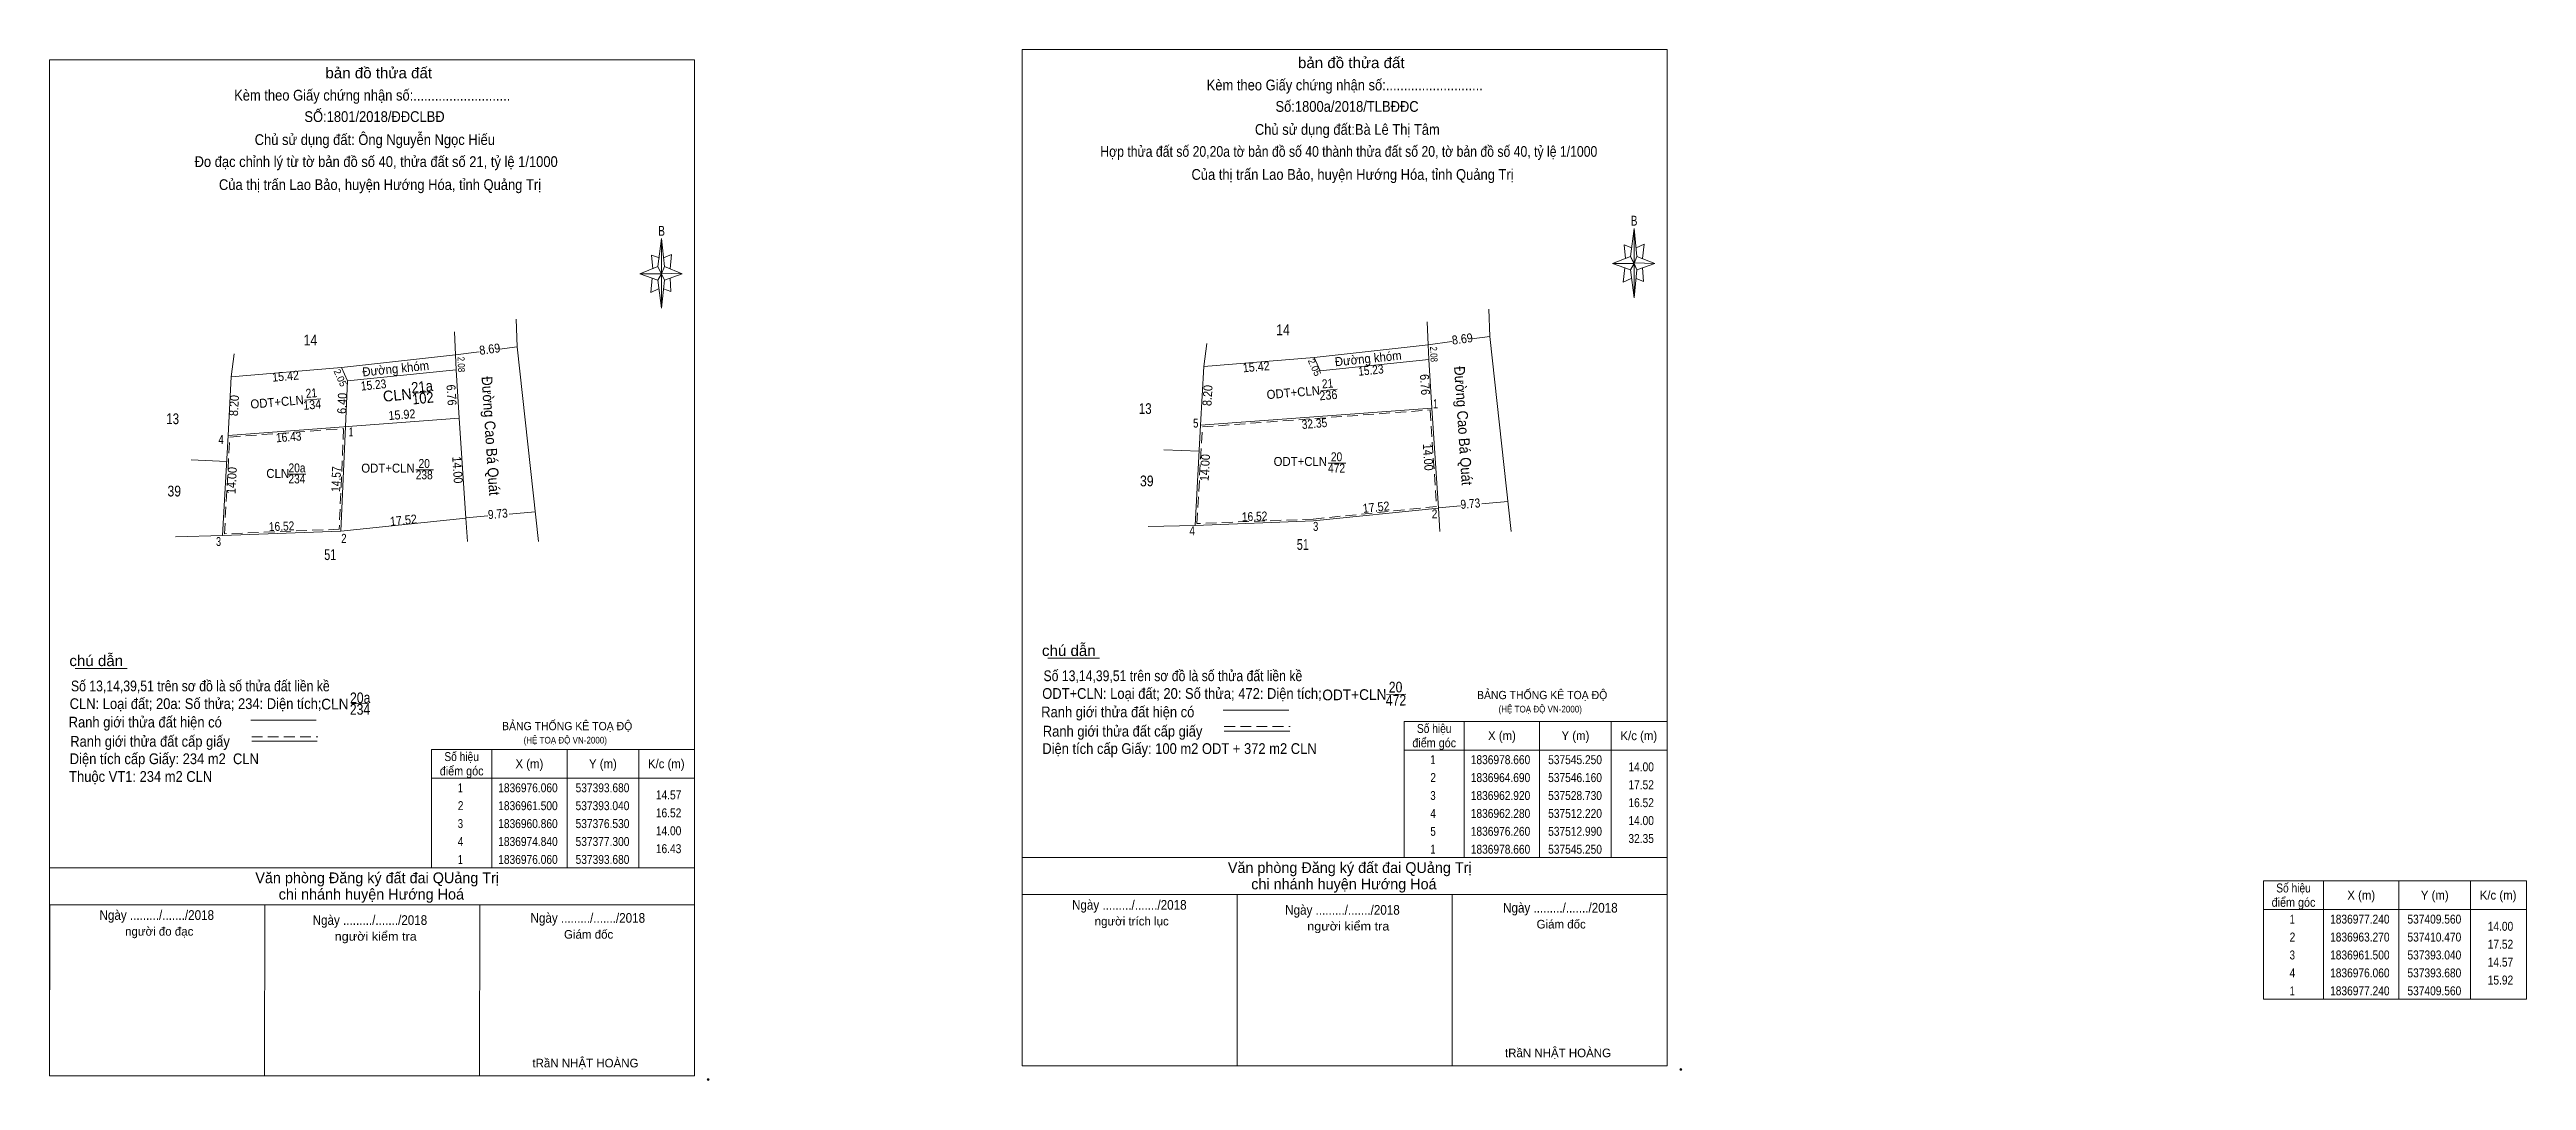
# Model space of a CAD drawing. Header units: metres. Extents: x 537352 to 537698, y 1836885 to 1837029.
import ezdxf
from ezdxf.enums import TextEntityAlignment as Align

# ---------------------------------------------------------------- set-up
doc = ezdxf.new("R2010")
doc.units = ezdxf.units.M
doc.header["$LTSCALE"] = 0.5
doc.header["$PDMODE"] = 32
doc.header["$PDSIZE"] = 0.25
doc.linetypes.add('MEDIUM_DASHED', pattern=[4.5, 3, -1.5])
for name, color, linetype, lineweight in [('1', 7, 'MEDIUM_DASHED', 13), ('10', 7, 'Continuous', 13), ('17', 7, 'Continuous', 13), ('23', 7, 'Continuous', 13), ('36', 7, 'Continuous', 13), ('5', 7, 'Continuous', 13), ('6', 7, 'Continuous', 13), ('63', 7, 'Continuous', 13)]:
    doc.layers.add(name, color=color, linetype=linetype, lineweight=lineweight)

msp = doc.modelspace()

# ---------------------------------------------------------------- linework, layer by layer
at = {"layer": '1', "linetype": 'Continuous'}
msp.add_line((537385.74, 1836969.41), (537388.14, 1836969.41), dxfattribs=at)
at = {"layer": '1'}
for points in [[(537393.42, 1836975.79), (537392.8, 1836961.74), (537376.79, 1836961.12), (537377.54, 1836974.61)], [(537545.02, 1836978.39), (537545.89, 1836964.91), (537528.71, 1836963.17), (537512.48, 1836962.54), (537513.23, 1836976.03)]]:
    msp.add_lwpolyline(points, close=True, dxfattribs=at)
at = {"layer": '10'}
for p, q in [((537378.16, 1836986.23), (537377.75, 1836983.03)), ((537393.12, 1836984.31), (537409.03, 1836986.07)), ((537513.85, 1836987.65), (537513.44, 1836984.45)), ((537528.81, 1836985.73), (537544.72, 1836987.49)), ((537393.12, 1836984.31), (537393.97, 1836982.45)), ((537528.81, 1836985.73), (537529.66, 1836983.87)), ((537393.68, 1836976.06), (537393.04, 1836961.5)), ((537512.79, 1836972.64), (537507.86, 1836972.84)), ((537377.1, 1836971.22), (537372.17, 1836971.42)), ((537512.22, 1836962.28), (537505.65, 1836962.13)), ((537376.53, 1836960.86), (537369.96, 1836960.71))]:
    msp.add_line(p, q, dxfattribs=at)
for points in [[(537376.53, 1836960.86), (537393.04, 1836961.5), (537410.48, 1836963.27)], [(537512.22, 1836962.28), (537528.73, 1836962.92), (537546.17, 1836964.69)]]:
    msp.add_lwpolyline(points, dxfattribs=at)
at = {"layer": '17'}
for p, q in [((537355.96, 1836942.32), (537363.2, 1836942.32)), ((537491.65, 1836943.74), (537498.89, 1836943.74)), ((537488.08, 1836886.88), (537488.1, 1836910.8)), ((537518.08, 1836886.86), (537518.1, 1836910.77)), ((537548.08, 1836886.84), (537548.1, 1836910.74)), ((537352.39, 1836885.46), (537352.41, 1836909.38)), ((537382.39, 1836885.44), (537382.41, 1836909.35)), ((537412.39, 1836885.42), (537412.41, 1836909.32))]:
    msp.add_line(p, q, dxfattribs=at)
at = {"layer": '23'}
for p, q in [((537393.12, 1836984.31), (537393.97, 1836982.45)), ((537393.97, 1836982.45), (537409.12, 1836983.99)), ((537528.81, 1836985.73), (537529.66, 1836983.87)), ((537529.66, 1836983.87), (537544.81, 1836985.41))]:
    msp.add_line(p, q, dxfattribs=at)
at = {"layer": '36'}
for p, q in [((537408.9, 1836989.27), (537409.03, 1836986.07)), ((537417.64, 1836987.22), (537417.51, 1836991.05)), ((537544.59, 1836990.69), (537544.72, 1836987.49)), ((537553.33, 1836988.64), (537553.2, 1836992.47)), ((537409.03, 1836986.07), (537412.34, 1836986.51)), ((537409.03, 1836986.07), (537409.12, 1836983.99)), ((537415.16, 1836986.89), (537417.64, 1836987.22)), ((537417.64, 1836987.22), (537420.61, 1836960.03)), ((537544.72, 1836987.49), (537548.03, 1836987.93)), ((537544.72, 1836987.49), (537544.81, 1836985.41)), ((537550.85, 1836988.31), (537553.33, 1836988.64)), ((537553.33, 1836988.64), (537556.3, 1836961.45)), ((537377.75, 1836983.03), (537377.3, 1836974.84)), ((537377.75, 1836983.03), (537393.12, 1836984.31)), ((537393.97, 1836982.45), (537393.68, 1836976.06)), ((537409.12, 1836983.99), (537409.56, 1836977.24)), ((537513.44, 1836984.45), (537512.99, 1836976.26)), ((537513.44, 1836984.45), (537528.81, 1836985.73)), ((537544.81, 1836985.41), (537545.25, 1836978.66)), ((537377.3, 1836974.84), (537409.56, 1836977.24)), ((537409.56, 1836977.24), (537410.47, 1836963.27)), ((537512.99, 1836976.26), (537512.22, 1836962.28)), ((537512.99, 1836976.26), (537545.25, 1836978.66)), ((537545.25, 1836978.66), (537546.16, 1836964.69)), ((537377.3, 1836974.84), (537376.53, 1836960.86)), ((537552.22, 1836965.28), (537555.85, 1836965.61)), ((537410.47, 1836963.32), (537413.55, 1836963.6)), ((537410.48, 1836963.27), (537410.69, 1836960.03)), ((537416.53, 1836963.86), (537420.16, 1836964.19)), ((537546.16, 1836964.74), (537549.24, 1836965.02)), ((537546.17, 1836964.69), (537546.38, 1836961.45))]:
    msp.add_line(p, q, dxfattribs=at)
at = {"layer": '5'}
for p, q in [((537572.96, 1836999.82), (537573.46, 1837003.72)), ((537437.27, 1836998.4), (537437.77, 1837002.3)), ((537573.86, 1836999.82), (537576.36, 1836998.82)), ((537437.27, 1836996.5), (537434.77, 1836997.4)), ((537438.17, 1836996.5), (537437.77, 1836992.6)), ((537438.17, 1836998.4), (537440.67, 1836997.4)), ((537438.97, 1836996.8), (537439.07, 1836994.9)), ((537572.96, 1836997.92), (537570.46, 1836998.82)), ((537573.86, 1836997.92), (537573.46, 1836994.02)), ((537574.76, 1836996.32), (537573.76, 1836996.72)), ((537574.66, 1836998.22), (537574.76, 1836996.32)), ((537439.07, 1836994.9), (537438.07, 1836995.3))]:
    msp.add_line(p, q, dxfattribs=at)
for points in [[(537352.39, 1837027.26), (537442.39, 1837027.26), (537442.39, 1836885.46), (537352.39, 1836885.46)], [(537488.08, 1837028.68), (537578.08, 1837028.68), (537578.08, 1836886.88), (537488.08, 1836886.88)], [(537573.46, 1837003.72), (537573.86, 1836999.82), (537573.46, 1836998.82)], [(537437.77, 1837002.3), (537438.17, 1836998.4), (537437.77, 1836997.4)], [(537573.46, 1836998.82), (537570.46, 1836998.82), (537572.96, 1836999.82), (537573.86, 1836997.92), (537576.36, 1836998.82), (537573.46, 1836998.92)], [(537437.77, 1836997.4), (537434.77, 1836997.4), (537437.27, 1836998.4), (537438.17, 1836996.5), (537440.67, 1836997.4), (537437.77, 1836997.5)], [(537437.77, 1836997.4), (537437.77, 1836992.6), (537437.27, 1836996.5)], [(537573.46, 1836998.82), (537573.46, 1836994.02), (537572.96, 1836997.92)]]:
    msp.add_lwpolyline(points, close=True, dxfattribs=at)
for points in [[(537437.47, 1836999.6), (537436.37, 1837000), (537436.57, 1836998.1)], [(537438.07, 1836999.6), (537439.17, 1837000.1), (537438.97, 1836998.1)], [(537573.46, 1836998.82), (537572.96, 1836999.82), (537570.46, 1836998.82)], [(537573.16, 1837001.02), (537572.06, 1837001.42), (537572.26, 1836999.52)], [(537573.76, 1837001.02), (537574.86, 1837001.52), (537574.66, 1836999.52)], [(537437.77, 1836997.4), (537437.27, 1836998.4), (537434.77, 1836997.4)], [(537436.47, 1836996.8), (537436.27, 1836994.8), (537437.37, 1836995.3)], [(537437.77, 1836997.4), (537438.17, 1836996.5), (537440.67, 1836997.4)], [(537572.16, 1836998.22), (537571.96, 1836996.22), (537573.06, 1836996.72)], [(537573.46, 1836998.82), (537573.86, 1836997.92), (537576.36, 1836998.82)]]:
    msp.add_lwpolyline(points, dxfattribs=at)
at = {"layer": '6'}
for p, q in [((537380.46, 1836935.09), (537389.6, 1836935.09)), ((537516.15, 1836936.51), (537525.29, 1836936.51)), ((537380.6, 1836932.17), (537389.74, 1836932.17)), ((537516.29, 1836933.59), (537525.43, 1836933.59)), ((537352.39, 1836914.52), (537442.39, 1836914.52)), ((537352.39, 1836914.52), (537442.39, 1836914.52)), ((537488.08, 1836915.94), (537578.08, 1836915.94)), ((537488.08, 1836915.94), (537578.08, 1836915.94)), ((537488.08, 1836910.78), (537578.08, 1836910.78)), ((537352.39, 1836909.36), (537442.39, 1836909.36))]:
    msp.add_line(p, q, dxfattribs=at)
at = {"layer": '6', "linetype": 'MEDIUM_DASHED'}
for p, q in [((537516.29, 1836934.21), (537525.49, 1836934.21)), ((537380.6, 1836932.79), (537389.8, 1836932.79))]:
    msp.add_line(p, q, dxfattribs=at)
at = {"layer": '6'}
for p in [(537579.98, 1836886.38), (537444.29, 1836884.96)]:
    msp.add_point(p, dxfattribs=at)
at = {"layer": '63'}
for p, q in [((537387.96, 1836979.75), (537390.25, 1836979.95)), ((537403.15, 1836980.69), (537405.56, 1836980.95)), ((537529.74, 1836981.08), (537532.03, 1836981.28)), ((537403.5, 1836970.04), (537405.95, 1836970.05)), ((537530.79, 1836970.97), (537533.24, 1836970.98)), ((537394.52, 1836937.38), (537396.94, 1836937.43)), ((537538.94, 1836938.71), (537541.64, 1836938.73)), ((537549.78, 1836934.94), (537549.78, 1836915.94)), ((537560.28, 1836934.94), (537560.28, 1836915.94)), ((537570.28, 1836934.94), (537570.28, 1836915.94)), ((537414.09, 1836931.02), (537414.09, 1836914.52)), ((537424.59, 1836931.02), (537424.59, 1836914.52)), ((537434.59, 1836931.02), (537434.59, 1836914.52)), ((537541.38, 1836930.94), (537578.08, 1836930.94)), ((537405.69, 1836927.02), (537442.39, 1836927.02)), ((537669.67, 1836912.69), (537669.67, 1836896.19)), ((537680.17, 1836912.69), (537680.17, 1836896.19)), ((537690.17, 1836912.69), (537690.17, 1836896.19)), ((537661.27, 1836908.69), (537697.97, 1836908.69))]:
    msp.add_line(p, q, dxfattribs=at)
for points in [[(537541.38, 1836934.94), (537578.08, 1836934.94), (537578.08, 1836915.94), (537541.38, 1836915.94)], [(537405.69, 1836931.02), (537442.39, 1836931.02), (537442.39, 1836914.52), (537405.69, 1836914.52)], [(537661.27, 1836912.69), (537697.97, 1836912.69), (537697.97, 1836896.19), (537661.27, 1836896.19)]]:
    msp.add_lwpolyline(points, close=True, dxfattribs=at)

# ---------------------------------------------------------------- texts
at = {"layer": '1'}
for s, height, rotation, width, p in [('21a', 1.5, 5.722, 0.9, (537404.4402, 1836980.8983)), ('21', 1.25, 4.85, 0.85, (537530.7522, 1836981.4555)), ('ODT+CLN', 1.25, 4.85, 0.95, (537384.1872, 1836978.8771)), ('134', 1.25, 4.85, 0.9, (537389.0872, 1836978.5058)), ('21', 1.25, 4.85, 0.85, (537388.9722, 1836980.1255)), ('102', 1.5, 5.722, 0.9, (537404.5502, 1836979.2913)), ('ODT+CLN', 1.25, 4.85, 0.95, (537525.9672, 1836980.2071)), ('236', 1.25, 4.85, 0.9, (537530.8622, 1836979.8354)), ('CLN', 1.5, 0.722, 0.95, (537392.2056, 1836936.6041)), ('20a', 1.5, 0.722, 0.85, (537395.7455, 1836937.4778)), ('ODT+CLN', 1.5, 0.52, 0.95, (537534.4482, 1836937.9104)), ('472', 1.5, 0.52, 0.85, (537540.2582, 1836937.1432)), ('20', 1.5, 0.52, 0.85, (537540.1982, 1836938.9687)), ('234', 1.5, 0.722, 0.85, (537395.7205, 1836935.8683))]:
    msp.add_text(s, height=height, rotation=rotation, dxfattribs=dict(at, width=width)).set_placement(p, align=Align.CENTER)
msp.add_text('CLN', height=1.5, rotation=5.722, dxfattribs=at).set_placement((537400.9852, 1836979.7179), align=Align.CENTER)
for s, width, p in [('20', 0.85, (537531.955, 1836971.23)), ('CLN', 0.95, (537384.225, 1836968.91)), ('234', 0.85, (537386.9, 1836968.14)), ('20a', 0.85, (537386.92, 1836969.68)), ('ODT+CLN', 0.95, (537399.61, 1836969.65)), ('238', 0.85, (537404.665, 1836968.71)), ('20', 0.85, (537404.665, 1836970.3)), ('ODT+CLN', 0.95, (537526.9, 1836970.58)), ('472', 0.85, (537531.955, 1836969.64))]:
    msp.add_text(s, height=1.25, dxfattribs=dict(at, width=width)).set_placement(p, align=Align.CENTER)
for s, height, width, p in [('BẢNG THỐNG KÊ TOẠ ĐỘ ', 1.15, 0.95, (537551.55, 1836938.04)), ('BẢNG THỐNG KÊ TOẠ ĐỘ ', 1.15, 0.95, (537415.52, 1836933.71)), ('(HỆ TOẠ ĐỘ VN-2000)', 0.93, 0.9, (537554.56, 1836936.18)), ('(HỆ TOẠ ĐỘ VN-2000)', 0.93, 0.9, (537418.53, 1836931.85))]:
    msp.add_text(s, height=height, dxfattribs=dict(at, width=width)).set_placement(p)
at = {"layer": '36'}
for s, height, width, p in [('14', 1.5, 0.85, (537524.48, 1836988.82)), ('14', 1.5, 0.85, (537388.79, 1836987.4)), ('13', 1.5, 0.8, (537505.26, 1836977.83)), ('13', 1.5, 0.8, (537369.57, 1836976.41)), ('1', 1.25, 0.65, (537394.455, 1836974.7)), ('4', 1.25, 0.8, (537376.325, 1836973.65)), ('39', 1.5, 0.85, (537505.48, 1836967.74)), ('39', 1.5, 0.85, (537369.79, 1836966.32)), ('3', 1.25, 0.75, (537375.97, 1836959.41)), ('51', 1.5, 0.75, (537391.555, 1836957.45)), ('2', 1.25, 0.8, (537393.46, 1836959.85)), ('51', 1.5, 0.75, (537527.245, 1836958.87))]:
    msp.add_text(s, height=height, dxfattribs=dict(at, width=width)).set_placement(p, align=Align.CENTER)
for s, height, rotation, width, p in [('8.69', 1.25, 7.608, 0.9, (537413.8923, 1836986.2653)), ('2.08', 0.972, 272.337, 0.85, (537545.0445, 1836986.1398)), ('8.69', 1.25, 7.608, 0.9, (537549.5823, 1836987.6853)), ('2.08', 0.972, 272.337, 0.85, (537409.3545, 1836984.7198)), ('Đường Cao Bá Quát', 1.5, 273.727, 0.9, (537413.1966, 1836974.7188)), ('Đường Cao Bá Quát', 1.5, 273.727, 0.9, (537548.8866, 1836976.1388)), ('14.00', 1.25, 86.847, 0.9, (537514.2117, 1836970.3156)), ('14.00', 1.25, 86.847, 0.9, (537378.4317, 1836968.5156)), ('14.00', 1.25, 273.727, 0.9, (537408.6908, 1836969.9856)), ('9.73', 1.25, 5.13, 0.85, (537550.6791, 1836964.6974)), ('9.73', 1.25, 5.13, 0.85, (537414.9891, 1836963.2774))]:
    msp.add_text(s, height=height, rotation=rotation, dxfattribs=dict(at, width=width)).set_placement(p, align=Align.CENTER)
for height, p in [(0.9719, (537392.5083, 1836982.672)), (0.9718, (537528.4384, 1836984.142))]:
    msp.add_text('2.05', height=height, rotation=294.56, dxfattribs=at).set_placement(p, align=Align.CENTER)
at = {"layer": '5'}
for s, height, width, p in [('bản đồ thửa đất', 1.5, 1.05, (537534.01, 1837026.09)), ('bản đồ thửa đất', 1.5, 1.05, (537398.32, 1837024.67)), ('Kèm theo Giấy chứng nhận số:...........................', 1.5, 0.9, (537533.1, 1837022.98)), ('Kèm theo Giấy chứng nhận số:...........................', 1.5, 0.9, (537397.41, 1837021.56)), ('SỐ:1801/2018/ĐĐCLBĐ', 1.5, 0.9, (537397.73, 1837018.57)), ('Số:1800a/2018/TLBĐĐC', 1.5, 0.9, (537533.42, 1837019.99)), ('Chủ sử dụng đất: Ông Nguyễn Ngọc Hiếu', 1.5, 0.9, (537397.775, 1837015.36)), ('Chủ sử dụng đất:Bà Lê Thị Tâm', 1.5, 0.9, (537533.46, 1837016.78)), ('Đo đạc chỉnh lý từ tờ bản đồ số 40, thửa đất số 21, tỷ lệ 1/1000 ', 1.5, 0.9, (537398.21, 1837012.29)), ('Hợp thửa đất số 20,20a tờ bản đồ số 40 thành thửa đất số 20, tờ bản đồ số 40, tỷ lệ 1/1000 ', 1.5, 0.85, (537533.9, 1837013.71)), ('Của thị trấn Lao Bảo, huyện Hướng Hóa, tỉnh Quảng Trị', 1.5, 0.9, (537398.495, 1837009.08)), ('Của thị trấn Lao Bảo, huyện Hướng Hóa, tỉnh Quảng Trị', 1.5, 0.9, (537534.185, 1837010.5)), ('B', 1.378, 0.75, (537437.78, 1837002.69)), ('B', 1.378, 0.75, (537573.47, 1837004.11))]:
    msp.add_text(s, height=height, dxfattribs=dict(at, width=width)).set_placement(p, align=Align.CENTER)
at = {"layer": '6'}
for s, width, p in [('chú dẫn', 1.05, (537355.16, 1836942.65)), ('chú dẫn', 1.05, (537490.85, 1836944.07)), ('Số 13,14,39,51 trên sơ đồ là số thửa đất liền kề', 0.85, (537491.07, 1836940.55)), ('CLN: Loại đất; 20a: Số thửa; 234: Diện tích;', 0.9, (537355.2, 1836936.66)), ('Số 13,14,39,51 trên sơ đồ là số thửa đất liền kề', 0.85, (537355.38, 1836939.13)), ('ODT+CLN: Loại đất; 20: Số thửa; 472: Diện tích;', 0.9, (537490.89, 1836938.08)), ('Ranh giới thửa đất hiện có ', 0.9, (537355.06, 1836934.09)), ('Ranh giới thửa đất hiện có ', 0.9, (537490.75, 1836935.51)), ('Ranh giới thửa đất cấp giấy', 0.9, (537490.97, 1836932.82)), ('Diện tích cấp Giấy: 234 m2  CLN', 0.9, (537355.21, 1836928.97)), ('Ranh giới thửa đất cấp giấy', 0.9, (537355.28, 1836931.4)), ('Diện tích cấp Giấy: 100 m2 ODT + 372 m2 CLN', 0.9, (537490.9, 1836930.39)), ('Thuộc VT1: 234 m2 CLN', 0.9, (537355.12, 1836926.5))]:
    msp.add_text(s, height=1.5, dxfattribs=dict(at, width=width)).set_placement(p)
for s, height, p in [(' Văn phòng Đăng ký đất đai QUảng Trị', 1.5, (537397.825, 1836912.36)), (' Văn phòng Đăng ký đất đai QUảng Trị', 1.5, (537533.515, 1836913.78)), ('chi nhánh huyện Hướng Hoá', 1.5, (537397.29, 1836910.08)), ('chi nhánh huyện Hướng Hoá', 1.5, (537532.98, 1836911.5)), ('người đo đạc', 1.2, (537367.695, 1836905.04)), ('người trích lục', 1.2, (537503.375, 1836906.46)), ('Giám đốc', 1.2, (537563.295, 1836906.04)), ('Giám đốc', 1.2, (537427.605, 1836904.62)), ('tRầN NHẬT HOÀNG', 1.2, (537562.85, 1836888.08)), ('tRầN NHẬT HOÀNG', 1.2, (537427.16, 1836886.66))]:
    msp.add_text(s, height=height, dxfattribs=at).set_placement(p, align=Align.CENTER)
for s, height, width, p in [('Ngày ........./......./2018', 1.35, 0.9, (537503.04, 1836908.66)), ('Ngày ........./......./2018', 1.35, 0.9, (537367.35, 1836907.24)), ('Ngày ........./......./2018', 1.35, 0.9, (537397.09, 1836906.54)), ('Ngày ........./......./2018', 1.35, 0.9, (537427.49, 1836906.84)), ('Ngày ........./......./2018', 1.35, 0.9, (537532.78, 1836907.96)), ('người kiểm tra', 1.2, 1.1, (537533.59, 1836905.76)), ('Ngày ........./......./2018', 1.35, 0.9, (537563.18, 1836908.26)), ('người kiểm tra', 1.2, 1.1, (537397.9, 1836904.34))]:
    msp.add_text(s, height=height, dxfattribs=dict(at, width=width)).set_placement(p, align=Align.CENTER)
at = {"layer": '63'}
for s, rotation, width, p in [('Đường khóm', 5.804, 0.95, (537536.4318, 1836984.9483)), ('15.42', 4.761, 0.9, (537385.3631, 1836982.4843)), ('15.23', 5.804, 0.85, (537397.6618, 1836981.2662)), ('Đường khóm', 5.804, 0.95, (537400.7468, 1836983.5288)), ('15.42', 4.761, 0.9, (537520.7931, 1836983.7943)), ('15.23', 5.804, 0.85, (537536.8018, 1836983.3262)), ('6.76', 273.73, 0.9, (537543.6738, 1836981.8907)), ('8.20', 86.855, 0.9, (537378.7489, 1836978.9757)), ('6.40', 87.402, 0.9, (537393.825, 1836979.2917)), ('6.76', 273.73, 0.9, (537407.8538, 1836980.4307)), ('8.20', 86.855, 0.9, (537514.5789, 1836980.3757)), ('15.92', 4.25, 0.9, (537401.5987, 1836977.1174)), ('32.35', 4.761, 0.85, (537528.9231, 1836975.8727)), ('16.43', 4.26, 0.85, (537385.7986, 1836974.0054)), ('14.00', 273.727, 0.9, (537544.1108, 1836971.7656)), ('14.57', 87.483, 0.85, (537392.9997, 1836968.7126)), ('17.52', 5.798, 0.9, (537537.5319, 1836964.2091)), ('16.52', 2.22, 0.85, (537384.7858, 1836961.5412)), ('17.52', 5.798, 0.9, (537401.8219, 1836962.3891)), ('16.52', 2.22, 0.85, (537520.5458, 1836962.9112))]:
    msp.add_text(s, height=1.25, rotation=rotation, dxfattribs=dict(at, width=width)).set_placement(p, align=Align.CENTER)
for s, width, p in [(' 1', 0.75, (537546.12, 1836978.64)), (' 5', 0.8, (537512.68, 1836975.93)), (' 4', 0.85, (537512.2, 1836960.9)), (' 3', 0.8, (537529.41, 1836961.52)), (' 2', 0.85, (537546.02, 1836963.27)), ('14.00', 0.85, (537576.23, 1836927.97)), ('14.57', 0.85, (537440.54, 1836924.05)), ('17.52', 0.85, (537576.23, 1836925.47)), ('16.52', 0.85, (537576.23, 1836922.97)), ('16.52', 0.85, (537440.54, 1836921.55)), ('14.00', 0.85, (537440.54, 1836919.05)), ('14.00', 0.85, (537576.23, 1836920.47)), ('16.43', 0.85, (537440.54, 1836916.55)), ('32.35', 0.85, (537576.23, 1836917.97)), ('14.00', 0.85, (537696.12, 1836905.72)), ('17.52', 0.85, (537696.12, 1836903.22)), ('14.57', 0.85, (537696.12, 1836900.72)), ('15.92', 0.85, (537696.12, 1836898.22))]:
    msp.add_text(s, height=1.25, dxfattribs=dict(at, width=width)).set_placement(p, align=Align.RIGHT)
for s, width, p in [('Số hiệu', 0.85, (537545.58, 1836933.32)), ('Số hiệu', 0.85, (537409.89, 1836929.4)), ('điểm góc', 0.9, (537545.58, 1836931.32)), ('X (m)', 0.95, (537555.03, 1836932.32)), ('Y (m)', 0.95, (537565.285, 1836932.32)), ('K/c (m)', 0.95, (537574.125, 1836932.32)), ('điểm góc', 0.9, (537409.89, 1836927.4)), ('X (m)', 0.95, (537419.34, 1836928.4)), ('Y (m)', 0.95, (537429.595, 1836928.4)), ('K/c (m)', 0.95, (537438.435, 1836928.4)), (' 2', 0.85, (537545.235, 1836926.47)), (' 1', 0.75, (537545.23, 1836928.97)), ('1836978.660', 0.85, (537554.83, 1836928.97)), ('1836964.690', 0.85, (537554.83, 1836926.47)), ('537545.250', 0.85, (537565.23, 1836928.97)), ('537546.160', 0.85, (537565.23, 1836926.47)), (' 2', 0.85, (537409.545, 1836922.55)), (' 1', 0.75, (537409.54, 1836925.05)), ('1836976.060', 0.85, (537419.14, 1836925.05)), ('1836961.500', 0.85, (537419.14, 1836922.55)), ('537393.680', 0.85, (537429.54, 1836925.05)), ('537393.040', 0.85, (537429.54, 1836922.55)), (' 3', 0.8, (537545.225, 1836923.97)), ('1836962.920', 0.85, (537554.83, 1836923.97)), ('537528.730', 0.85, (537565.23, 1836923.97)), (' 3', 0.8, (537409.535, 1836920.05)), ('1836960.860', 0.85, (537419.14, 1836920.05)), ('537376.530', 0.85, (537429.54, 1836920.05)), (' 4', 0.85, (537545.23, 1836921.47)), (' 5', 0.8, (537545.235, 1836918.97)), ('1836962.280', 0.85, (537554.83, 1836921.47)), ('1836976.260', 0.85, (537554.83, 1836918.97)), ('537512.220', 0.85, (537565.23, 1836921.47)), ('537512.990', 0.85, (537565.23, 1836918.97)), (' 4', 0.85, (537409.54, 1836917.55)), ('1836974.840', 0.85, (537419.14, 1836917.55)), ('537377.300', 0.85, (537429.54, 1836917.55)), (' 1', 0.75, (537545.23, 1836916.47)), ('1836978.660', 0.85, (537554.83, 1836916.47)), ('537545.250', 0.85, (537565.23, 1836916.47)), (' 1', 0.75, (537409.54, 1836915.05)), ('1836976.060', 0.85, (537419.14, 1836915.05)), ('537393.680', 0.85, (537429.54, 1836915.05)), ('điểm góc', 0.9, (537665.47, 1836909.07)), ('Số hiệu', 0.85, (537665.47, 1836911.07)), ('X (m)', 0.95, (537674.92, 1836910.07)), ('Y (m)', 0.95, (537685.175, 1836910.07)), ('K/c (m)', 0.95, (537694.015, 1836910.07)), (' 1', 0.75, (537665.12, 1836906.72)), ('1836977.240', 0.85, (537674.72, 1836906.72)), ('537409.560', 0.85, (537685.12, 1836906.72)), (' 3', 0.8, (537665.115, 1836901.72)), (' 2', 0.85, (537665.125, 1836904.22)), ('1836963.270', 0.85, (537674.72, 1836904.22)), ('1836961.500', 0.85, (537674.72, 1836901.72)), ('537410.470', 0.85, (537685.12, 1836904.22)), ('537393.040', 0.85, (537685.12, 1836901.72)), (' 4', 0.85, (537665.12, 1836899.22)), ('1836976.060', 0.85, (537674.72, 1836899.22)), ('537393.680', 0.85, (537685.12, 1836899.22)), (' 1', 0.75, (537665.12, 1836896.72)), ('1836977.240', 0.85, (537674.72, 1836896.72)), ('537409.560', 0.85, (537685.12, 1836896.72))]:
    msp.add_text(s, height=1.25, dxfattribs=dict(at, width=width)).set_placement(p, align=Align.CENTER)

doc.saveas('drawing.dxf')
